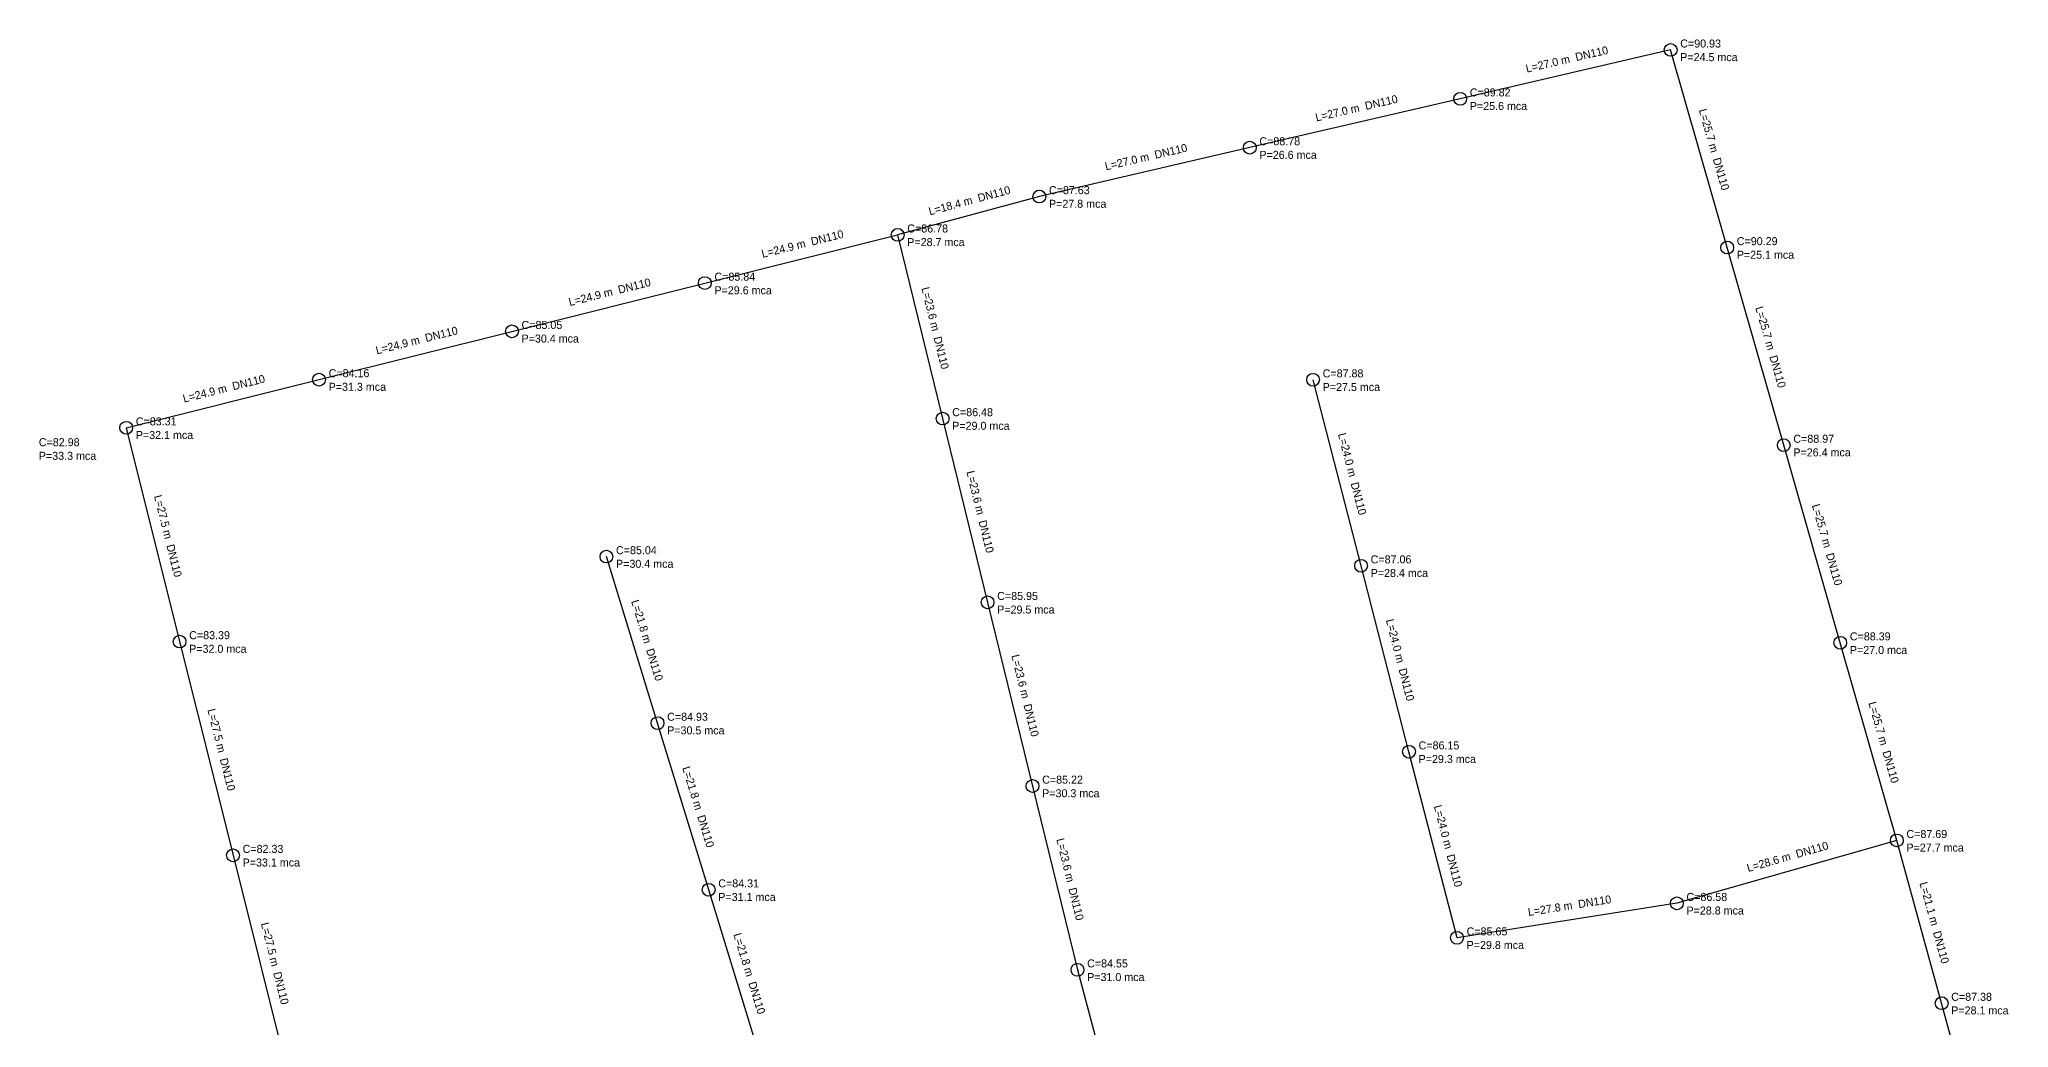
# Model space of a CAD drawing. Extents: x 308164 to 309149, y 8622711 to 8623256.
# Drawn here: x 308812 to 309058.1, y 8622989.1 to 8623112.6 of the extents above; entities that cross this region are included whole.
import ezdxf

# ---------------------------------------------------------------- set-up
doc = ezdxf.new("R2010")
doc.units = 0
for name, color, linetype in [('EPANET_NODO_P_15_25', 2, 'CONTINUOUS'), ('EPANET_NODO_P_25_35', 3, 'CONTINUOUS'), ('EPANET_NODO_TXT', 7, 'CONTINUOUS'), ('EPANET_TUBO_DN110', 4, 'CONTINUOUS'), ('EPANET_TUBO_TXT', 8, 'CONTINUOUS')]:
    doc.layers.add(name, color=color, linetype=linetype)

msp = doc.modelspace()

# ---------------------------------------------------------------- linework, layer by layer
at = {"layer": 'EPANET_NODO_P_15_25'}
msp.add_circle((309015.89, 8623111.24), 0.8, dxfattribs=at)
at = {"layer": 'EPANET_NODO_P_25_35'}
for centre in [(308989.59, 8623105.13), (308963.29, 8623099.03), (308936.99, 8623092.92), (308919.28, 8623088.13), (309022.96, 8623086.55), (308895.18, 8623082.11), (308871.07, 8623076.08), (308846.96, 8623070.05), (308971.2, 8623070.03), (308924.9, 8623065.18), (308822.86, 8623064.03), (309030.03, 8623061.86), (308882.88, 8623047.94), (308977.2, 8623046.79), (308930.52, 8623042.22), (308829.53, 8623037.32), (309037.09, 8623037.17), (308889.27, 8623027.13), (308983.19, 8623023.55), (308936.14, 8623019.27), (309044.16, 8623012.48), (308836.21, 8623010.62), (308895.66, 8623006.31), (309016.67, 8623004.62), (308989.19, 8623000.31), (308941.76, 8622996.31), (309049.76, 8622992.14)]:
    msp.add_circle(centre, 0.8, dxfattribs=at)
at = {"layer": 'EPANET_TUBO_DN110'}
for p, q in [((309015.89, 8623111.24), (308989.59, 8623105.13)), ((309022.96, 8623086.55), (309015.89, 8623111.24)), ((308989.59, 8623105.13), (308963.29, 8623099.03)), ((308963.29, 8623099.03), (308936.99, 8623092.92)), ((308936.99, 8623092.92), (308919.28, 8623088.13)), ((308895.18, 8623082.11), (308919.28, 8623088.13)), ((308919.28, 8623088.13), (308924.9, 8623065.18)), ((309030.03, 8623061.86), (309022.96, 8623086.55)), ((308871.07, 8623076.08), (308895.18, 8623082.11)), ((308846.96, 8623070.05), (308871.07, 8623076.08)), ((308822.86, 8623064.03), (308846.96, 8623070.05)), ((308977.2, 8623046.79), (308971.2, 8623070.03)), ((308822.86, 8623064.03), (308829.53, 8623037.32)), ((308924.9, 8623065.18), (308930.52, 8623042.22)), ((309037.09, 8623037.17), (309030.03, 8623061.86)), ((308889.27, 8623027.13), (308882.88, 8623047.94)), ((308983.19, 8623023.55), (308977.2, 8623046.79)), ((308930.52, 8623042.22), (308936.14, 8623019.27)), ((308829.53, 8623037.32), (308836.21, 8623010.62)), ((309044.16, 8623012.48), (309037.09, 8623037.17)), ((308895.66, 8623006.31), (308889.27, 8623027.13)), ((308989.19, 8623000.31), (308983.19, 8623023.55)), ((308936.14, 8623019.27), (308941.76, 8622996.31)), ((309044.16, 8623012.48), (309016.67, 8623004.62)), ((309049.76, 8622992.14), (309044.16, 8623012.48)), ((308836.21, 8623010.62), (308842.89, 8622983.92)), ((308902.05, 8622985.5), (308895.66, 8623006.31)), ((309016.67, 8623004.62), (308989.19, 8623000.31)), ((308941.76, 8622996.31), (308949.16, 8622968.65)), ((309055.35, 8622971.8), (309049.76, 8622992.14))]:
    msp.add_line(p, q, dxfattribs=at)

# ---------------------------------------------------------------- texts
at = {"layer": 'EPANET_NODO_TXT'}
for s, p in [('C=90.93', (309017.09, 8623111.54)), ('P=24.5 mca', (309017.09, 8623109.84)), ('C=89.82', (308990.79, 8623105.43)), ('P=25.6 mca', (308990.79, 8623103.73)), ('C=88.78', (308964.49, 8623099.33)), ('P=26.6 mca', (308964.49, 8623097.63)), ('C=87.63', (308938.19, 8623093.22)), ('P=27.8 mca', (308938.19, 8623091.52)), ('C=86.78', (308920.48, 8623088.43)), ('C=90.29', (309024.16, 8623086.85)), ('P=28.7 mca', (308920.48, 8623086.73)), ('P=25.1 mca', (309024.16, 8623085.15)), ('C=85.84', (308896.38, 8623082.41)), ('P=29.6 mca', (308896.38, 8623080.71)), ('C=85.05', (308872.27, 8623076.38)), ('P=30.4 mca', (308872.27, 8623074.68)), ('C=84.16', (308848.16, 8623070.35)), ('C=87.88', (308972.4, 8623070.33)), ('P=31.3 mca', (308848.16, 8623068.65)), ('P=27.5 mca', (308972.4, 8623068.63)), ('C=86.48', (308926.1, 8623065.48)), ('C=83.31', (308824.06, 8623064.33)), ('P=32.1 mca', (308824.06, 8623062.63)), ('P=29.0 mca', (308926.1, 8623063.78)), ('C=82.98', (308811.94, 8623061.73)), ('P=33.3 mca', (308811.94, 8623060.03)), ('C=88.97', (309031.23, 8623062.16)), ('P=26.4 mca', (309031.23, 8623060.46)), ('C=85.04', (308884.08, 8623048.24)), ('P=30.4 mca', (308884.08, 8623046.54)), ('C=87.06', (308978.4, 8623047.09)), ('P=28.4 mca', (308978.4, 8623045.39)), ('C=85.95', (308931.72, 8623042.52)), ('P=29.5 mca', (308931.72, 8623040.82)), ('C=83.39', (308830.73, 8623037.62)), ('P=32.0 mca', (308830.73, 8623035.92)), ('C=88.39', (309038.29, 8623037.47)), ('P=27.0 mca', (309038.29, 8623035.77)), ('C=84.93', (308890.47, 8623027.43)), ('P=30.5 mca', (308890.47, 8623025.73)), ('C=86.15', (308984.39, 8623023.85)), ('P=29.3 mca', (308984.39, 8623022.15)), ('C=85.22', (308937.34, 8623019.57)), ('P=30.3 mca', (308937.34, 8623017.87)), ('C=82.33', (308837.41, 8623010.92)), ('C=87.69', (309045.36, 8623012.78)), ('P=27.7 mca', (309045.36, 8623011.08)), ('P=33.1 mca', (308837.41, 8623009.22)), ('C=84.31', (308896.86, 8623006.61)), ('P=31.1 mca', (308896.86, 8623004.91)), ('C=86.58', (309017.87, 8623004.92)), ('P=28.8 mca', (309017.87, 8623003.22)), ('C=85.65', (308990.39, 8623000.61)), ('P=29.8 mca', (308990.39, 8622998.91)), ('C=84.55', (308942.96, 8622996.61)), ('P=31.0 mca', (308942.96, 8622994.91)), ('C=87.38', (309050.96, 8622992.44)), ('P=28.1 mca', (309050.96, 8622990.74))]:
    msp.add_text(s, height=1, dxfattribs=at).set_placement(p)
at = {"layer": 'EPANET_TUBO_TXT'}
for s, rotation, p in [('L=27.0 m  DN110', 13.08, (308997.916, 8623108.399)), ('L=27.0 m  DN110', 13.06, (308971.617, 8623102.296)), ('L=25.7 m  DN110', -74.02, (309019.395, 8623103.723)), ('L=27.0 m  DN110', 13.08, (308945.316, 8623096.189)), ('L=18.4 m  DN110', 15.13, (308923.307, 8623090.566)), ('L=24.9 m  DN110', 14.03, (308902.404, 8623085.254)), ('L=24.9 m  DN110', 14.04, (308878.299, 8623079.228)), ('L=23.6 m  DN110', -76.24, (308922.247, 8623081.481)), ('L=25.7 m  DN110', -74.02, (309026.465, 8623079.033)), ('L=24.9 m  DN110', 14.04, (308854.189, 8623073.198)), ('L=24.9 m  DN110', 14.03, (308830.084, 8623067.174)), ('L=24.0 m  DN110', -75.52, (308974.296, 8623063.237)), ('L=23.6 m  DN110', -76.25, (308927.867, 8623058.526)), ('L=27.5 m  DN110', -75.98, (308826.33, 8623055.501)), ('L=25.7 m  DN110', -74.04, (309033.531, 8623054.343)), ('L=21.8 m  DN110', -72.93, (308885.953, 8623042.362)), ('L=24.0 m  DN110', -75.55, (308980.293, 8623039.997)), ('L=23.6 m  DN110', -76.24, (308933.487, 8623035.571)), ('L=27.5 m  DN110', -75.95, (308833.003, 8623028.796)), ('L=25.7 m  DN110', -74.02, (309040.595, 8623029.653)), ('L=21.8 m  DN110', -72.94, (308892.343, 8623021.547)), ('L=24.0 m  DN110', -75.52, (308986.286, 8623016.757)), ('L=23.6 m  DN110', -76.25, (308939.107, 8623012.616)), ('L=28.6 m  DN110', 15.96, (309025.587, 8623008.522)), ('L=21.1 m  DN110', -74.61, (309046.979, 8623007.138)), ('L=27.8 m  DN110', 8.91, (308998.135, 8623003.029)), ('L=27.5 m  DN110', -75.95, (308839.683, 8623002.096)), ('L=21.8 m  DN110', -72.93, (308898.733, 8623000.732))]:
    msp.add_text(s, height=1, rotation=rotation, dxfattribs=at).set_placement(p)

doc.saveas('drawing.dxf')
